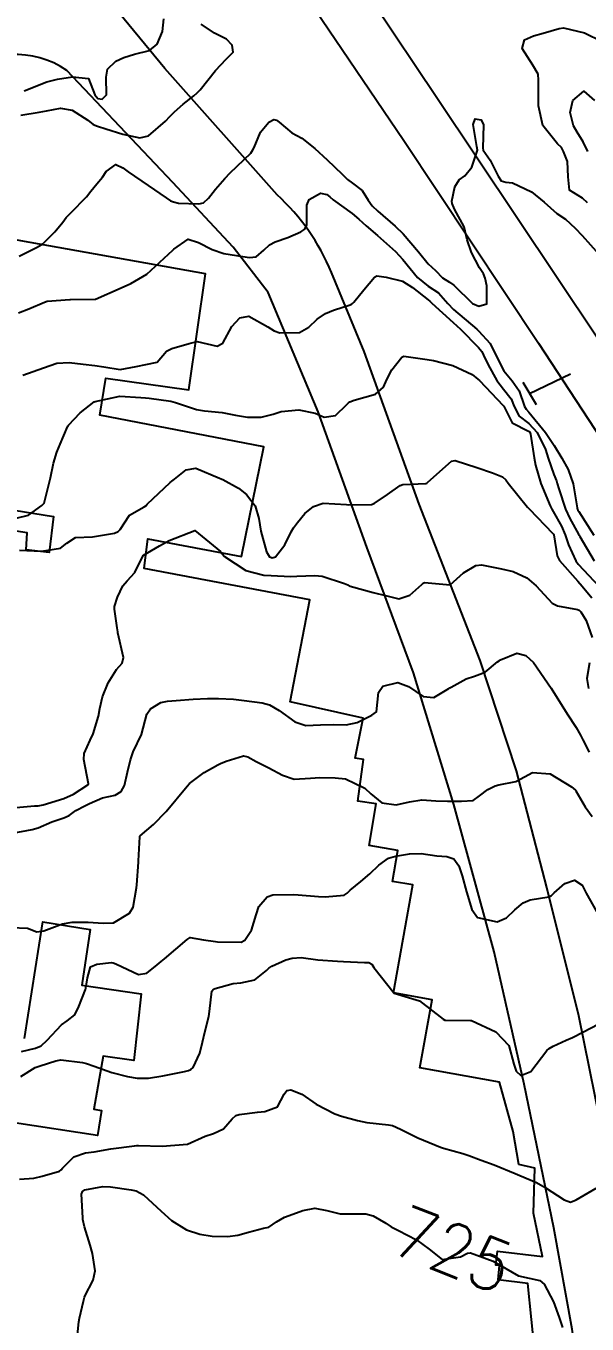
# Model space of a CAD drawing. Header units: metres. Extents: x 292545 to 299085, y 7450245 to 7463078.
# Drawn here: x 298492.7 to 298536.5, y 7451201.5 to 7451303 of the extents above; entities that cross this region are included whole.
import ezdxf
from ezdxf.enums import TextEntityAlignment as Align

# ---------------------------------------------------------------- set-up
doc = ezdxf.new("R2010")
doc.units = ezdxf.units.M
for name, color, linetype in [('Cotas', 45, 'Continuous'), ('Curvas de Nivel 1m', 11, 'Continuous'), ('Curvas de Nivel 5m', 15, 'Continuous'), ('Edificações', 30, 'Continuous'), ('Linha Férrea', 20, 'Continuous'), ('Pórtico', 62, 'Continuous'), ('Vias Primárias', 230, 'Continuous')]:
    doc.layers.add(name, color=color, linetype=linetype)
doc.styles.add('Style-STANDARD', font='STANDARD.shx')

msp = doc.modelspace()

# ---------------------------------------------------------------- linework, layer by layer
at = {"layer": 'Curvas de Nivel 1m', "flags": 128}
for points, elevation in [([(298492.27, 7451296.05), (298493.7, 7451296.28), (298494.27, 7451296.4), (298495.37, 7451296.59), (298496.27, 7451296.44), (298497.49, 7451295.66), (298497.93, 7451295.32), (298498.26, 7451295.2), (298498.91, 7451294.99), (298500.25, 7451294.57), (298501.58, 7451294.29), (298502.25, 7451294.43), (298503.59, 7451295.59), (298503.91, 7451295.94), (298504.27, 7451296.32), (298504.95, 7451296.91), (298505.79, 7451297.57), (298506.06, 7451297.8), (298506.3, 7451298.04), (298507.49, 7451299.54), (298508.32, 7451300.44), (298508.87, 7451300.98), (298508.78, 7451301.53), (298508.34, 7451301.99), (298507.42, 7451302.47), (298506.36, 7451303.17)], 713), ([(298492.53, 7451297.96), (298494.3, 7451298.66), (298495.13, 7451298.86), (298496.31, 7451299.06), (298497.56, 7451298.92), (298498.04, 7451297.65), (298498.29, 7451297.36), (298498.63, 7451297.31), (298498.96, 7451297.64), (298498.94, 7451299.01), (298499.05, 7451299.64), (298499.68, 7451300.27), (298500.32, 7451300.57), (298501.14, 7451300.81), (298502.33, 7451301.12), (298502.93, 7451301.6), (298503.34, 7451302.6), (298503.45, 7451303.59)], 712), ([(298536.59, 7451289.2), (298536.2, 7451289.55), (298535.17, 7451290.18), (298535.07, 7451291.22), (298535.02, 7451292.43), (298534.72, 7451293.22), (298534.54, 7451293.52), (298534.25, 7451293.81), (298533.08, 7451295.24), (298532.74, 7451296.79), (298532.75, 7451297.25), (298532.75, 7451298.8), (298532.72, 7451299.25), (298532.32, 7451299.96), (298531.48, 7451301.26), (298531.65, 7451301.95), (298532.35, 7451302.25), (298533.13, 7451302.46), (298534.36, 7451302.84), (298534.71, 7451302.88), (298536.35, 7451302.48), (298537.73, 7451301.8)], 714), ([(298492.14, 7451285.02), (298493.48, 7451285.71), (298493.91, 7451285.94), (298494.15, 7451286.13), (298494.93, 7451286.92), (298495.54, 7451287.69), (298495.81, 7451288.05), (298496.18, 7451288.41), (298497.41, 7451289.66), (298497.75, 7451290.11), (298498.21, 7451290.67), (298498.65, 7451291.21), (298498.94, 7451291.64), (298499.68, 7451292.18), (298500.23, 7451291.94), (298500.67, 7451291.63), (298502.21, 7451290.55), (298503.62, 7451289.59), (298503.97, 7451289.36), (298504.19, 7451289.26), (298504.6, 7451289.16), (298506.19, 7451289.11), (298506.55, 7451289.2), (298506.95, 7451289.55), (298507.5, 7451290.25), (298508.22, 7451291.09), (298508.64, 7451291.53), (298510.24, 7451293.08), (298510.42, 7451293.33), (298510.5, 7451293.51), (298511.02, 7451294.73), (298511.67, 7451295.5), (298512.06, 7451295.7), (298512.27, 7451295.65), (298512.48, 7451295.49), (298513.46, 7451294.68), (298514.25, 7451294.26), (298515.27, 7451293.45), (298516.23, 7451292.55), (298517.39, 7451291.43), (298517.8, 7451291.01), (298518.21, 7451290.72), (298518.96, 7451290.17), (298519.43, 7451289.4), (298519.75, 7451288.96), (298520.18, 7451288.55), (298521.53, 7451287.38), (298522.16, 7451286.77), (298523.37, 7451285.36), (298524.13, 7451284.43), (298524.69, 7451283.9), (298525.25, 7451283.33), (298525.78, 7451282.99), (298526.12, 7451282.74), (298527.59, 7451281.31), (298528.09, 7451281.11), (298528.7, 7451281.29), (298528.7, 7451282.71), (298528.59, 7451283.29), (298528.46, 7451283.63), (298528.13, 7451284.11), (298527.52, 7451285.31), (298527.18, 7451286.29), (298526.95, 7451287.31), (298526.19, 7451288.7), (298526, 7451289.13), (298525.98, 7451289.32), (298526.2, 7451290.45), (298526.54, 7451290.99), (298526.99, 7451291.31), (298527.54, 7451291.99), (298527.97, 7451293.3), (298527.94, 7451293.61), (298527.63, 7451295.31), (298527.81, 7451295.76), (298528.27, 7451295.69), (298528.45, 7451295.3), (298528.4, 7451293.46), (298528.43, 7451293.3), (298528.98, 7451292.54), (298529.6, 7451291.28), (298529.84, 7451290.91), (298530.21, 7451290.82), (298530.71, 7451290.77), (298532.2, 7451290.05), (298533.19, 7451289.24), (298534.18, 7451288.37), (298534.87, 7451287.91), (298535.63, 7451287.21), (298536.16, 7451286.63), (298537.46, 7451285.19)], 714), ([(298492.41, 7451275.72), (298494.04, 7451276.28), (298495.09, 7451276.64), (298496.04, 7451276.7), (298497.15, 7451276.56), (298498.04, 7451276.46), (298498.75, 7451276.36), (298500.03, 7451276.16), (298501.27, 7451276.38), (298502.04, 7451276.54), (298502.92, 7451276.72), (298503.66, 7451277.59), (298504.06, 7451277.8), (298505.44, 7451278.18), (298506.06, 7451278.34), (298507.61, 7451277.99), (298508.06, 7451278.21), (298508.76, 7451279.53), (298509.4, 7451280.2), (298510.09, 7451280.32), (298511.57, 7451279.5), (298512.07, 7451279.19), (298512.52, 7451279.03), (298514.07, 7451279.04), (298514.8, 7451279.46), (298515.44, 7451280.08), (298516.09, 7451280.53), (298516.72, 7451280.8), (298518.1, 7451281.24), (298518.21, 7451281.31), (298518.32, 7451281.42), (298519.09, 7451282.38), (298519.93, 7451283.39), (298520.12, 7451283.48), (298520.85, 7451283.38), (298522.12, 7451283.07), (298522.9, 7451282.58), (298524.11, 7451281.61), (298524.25, 7451281.49), (298524.42, 7451281.35), (298526.08, 7451279.83), (298526.64, 7451279.31), (298528.06, 7451277.88), (298528.32, 7451277.56), (298528.46, 7451277.29), (298528.82, 7451276.51), (298529.49, 7451275.29), (298530.02, 7451274.63), (298530.61, 7451273.87), (298530.85, 7451273.27), (298531.24, 7451272.51), (298531.99, 7451271.94), (298532.65, 7451271.24), (298533.3, 7451269.9), (298533.51, 7451269.23), (298533.94, 7451267.94), (298534.15, 7451267.44), (298534.22, 7451267.23), (298534.33, 7451266.82), (298534.87, 7451265.22), (298535.2, 7451264.51), (298535.88, 7451263.28), (298535.93, 7451263.2), (298535.99, 7451263.09), (298537.11, 7451261.19)], 716), ([(298491.89, 7451264.52), (298492.86, 7451264.76), (298493.91, 7451265.51), (298494, 7451265.61), (298494.08, 7451265.7), (298494.46, 7451267.16), (298494.57, 7451267.69), (298494.81, 7451268.82), (298495.08, 7451269.69), (298495.34, 7451270.31), (298495.9, 7451271.68), (298495.93, 7451271.73), (298495.98, 7451271.79), (298496.91, 7451272.76), (298498, 7451273.63), (298498.07, 7451273.66), (298500.01, 7451274.08), (298501.65, 7451273.97), (298502.01, 7451273.93), (298502.31, 7451273.91), (298504, 7451273.67), (298504.35, 7451273.58), (298506, 7451273.03), (298506.62, 7451272.93), (298508, 7451272.79), (298509.05, 7451272.58), (298509.99, 7451272.44), (298511.05, 7451272.44), (298511.99, 7451272.67), (298512.62, 7451272.86), (298514, 7451273), (298515.28, 7451272.73), (298515.99, 7451272.44), (298516.88, 7451272.55), (298517.76, 7451273.42), (298517.88, 7451273.54), (298518, 7451273.62), (298518.34, 7451273.75), (298520.01, 7451274.22), (298520.63, 7451274.77), (298520.88, 7451275.38), (298521.28, 7451276.13), (298522.05, 7451277.11), (298522.22, 7451277.2), (298524.05, 7451276.93), (298524.53, 7451276.86), (298526.04, 7451276.47), (298527.57, 7451275.76), (298528.02, 7451275.4), (298528.13, 7451275.3), (298530, 7451273.34), (298530.03, 7451273.3), (298530.04, 7451273.28), (298530.7, 7451271.98), (298531.98, 7451271.32), (298532.07, 7451271.25), (298532.13, 7451271.1), (298532.41, 7451269.25), (298532.53, 7451268.66), (298532.94, 7451267.24), (298533.66, 7451265.48), (298533.79, 7451265.23), (298533.9, 7451265.04), (298534.56, 7451263.89), (298534.85, 7451263.22), (298535.11, 7451262.45), (298535.67, 7451261.2), (298535.86, 7451260.94), (298537.5, 7451259.18)], 717), ([(298492.17, 7451262.03), (298493.87, 7451261.95), (298495.36, 7451262.19), (298495.87, 7451262.57), (298496.53, 7451263.02), (298497.88, 7451263.06), (298499.59, 7451263.35), (298499.88, 7451263.48), (298499.96, 7451263.55), (298500.03, 7451263.63), (298500.76, 7451264.76), (298501.91, 7451265.42), (298502.03, 7451265.49), (298502.14, 7451265.61), (298503.93, 7451267.32), (298504.08, 7451267.43), (298504.27, 7451267.58), (298505.2, 7451268.31), (298505.94, 7451268.44), (298507.81, 7451267.66), (298507.93, 7451267.61), (298507.98, 7451267.58), (298508.06, 7451267.54), (298509.28, 7451266.87), (298509.92, 7451266.37), (298510.58, 7451265.5), (298510.89, 7451264.5), (298511.04, 7451263.5), (298511.47, 7451261.89), (298511.71, 7451261.49), (298511.86, 7451261.44), (298511.92, 7451261.43), (298512.17, 7451261.49), (298512.9, 7451262.45), (298513.4, 7451263.47), (298513.58, 7451263.78), (298513.89, 7451264.2), (298514.48, 7451264.89), (298515.15, 7451265.45), (298515.92, 7451265.69), (298517.74, 7451265.59), (298517.91, 7451265.57), (298519.69, 7451265.6), (298519.91, 7451265.67), (298520.93, 7451266.37), (298521.93, 7451267.08), (298522.15, 7451267.15), (298523.93, 7451267.24), (298524.01, 7451267.27), (298524.09, 7451267.35), (298525.95, 7451268.98), (298526.23, 7451269.04), (298527.94, 7451268.48), (298529.15, 7451268.08), (298529.94, 7451267.75), (298530.19, 7451267.53), (298530.39, 7451267.27), (298531.9, 7451265.39), (298532.03, 7451265.25), (298533.88, 7451263.32), (298533.92, 7451263.27), (298533.94, 7451263.23), (298534.21, 7451261.57), (298534.39, 7451261.22), (298535.84, 7451259.61), (298536.16, 7451259.2), (298536.93, 7451258.29)], 718), ([(298491.62, 7451241.88), (298493.32, 7451242.02), (298493.63, 7451242.03), (298494.02, 7451242.1), (298495.63, 7451242.61), (298496.38, 7451242.93), (298497.51, 7451243.66), (298497.55, 7451243.75), (298497.18, 7451245.66), (298497.21, 7451246.13), (298497.69, 7451247.17), (298497.93, 7451247.66), (298498.33, 7451249.04), (298498.44, 7451249.65), (298498.64, 7451250.56), (298499.08, 7451251.64), (298499.75, 7451252.68), (298500.2, 7451253.18), (298500.3, 7451253.62), (298499.85, 7451255.57), (298499.84, 7451255.63), (298499.8, 7451255.96), (298499.58, 7451257.4), (298499.58, 7451257.63), (298499.82, 7451258.35), (298500.23, 7451259.23), (298500.57, 7451259.62), (298501.18, 7451260.28), (298501.83, 7451261.61), (298501.85, 7451261.63), (298501.86, 7451261.64), (298503.12, 7451262.35), (298503.87, 7451262.77), (298505.88, 7451263.56), (298507.87, 7451261.93), (298508.03, 7451261.71), (298508.18, 7451261.54), (298509.85, 7451260.44), (298511.26, 7451260.08), (298511.84, 7451260.03), (298513.35, 7451259.97), (298513.84, 7451259.98), (298515.26, 7451260.03), (298515.84, 7451259.99), (298517.59, 7451259.42), (298517.83, 7451259.31), (298518.03, 7451259.22), (298519.83, 7451258.72), (298520.88, 7451258.45), (298521.82, 7451258.23), (298522.69, 7451258.5), (298523.63, 7451259.35), (298523.74, 7451259.45), (298523.83, 7451259.49), (298525.83, 7451259.32), (298526.89, 7451260.26), (298527.86, 7451260.83), (298528.29, 7451260.87), (298529.85, 7451260.56), (298530.76, 7451260.36), (298531.84, 7451259.86), (298532.58, 7451259.24), (298533.82, 7451257.89), (298534.25, 7451257.66), (298535.81, 7451257.38), (298535.93, 7451257.32), (298536.07, 7451257.21), (298536.49, 7451256.51), (298536.94, 7451255.19)], 719), ([(298536.73, 7451253.2), (298536.54, 7451251.99), (298536.66, 7451251.2)], 719), ([(298491.51, 7451232.52), (298492.78, 7451232.45), (298493.51, 7451232.18), (298494.05, 7451232.25), (298495.51, 7451232.8), (298496.27, 7451232.92), (298497.52, 7451232.92), (298498.71, 7451232.84), (298499.52, 7451232.88), (298500.77, 7451233.62), (298501.06, 7451234.09), (298501.3, 7451235.61), (298501.33, 7451235.84), (298501.46, 7451237.61), (298501.46, 7451237.72), (298501.56, 7451239.61), (298501.57, 7451239.64), (298501.6, 7451239.67), (298502.64, 7451240.57), (298503.62, 7451241.59), (298505.28, 7451243.57), (298505.45, 7451243.76), (298505.65, 7451243.93), (298506.59, 7451244.62), (298507.67, 7451245.23), (298507.88, 7451245.33), (298508.33, 7451245.53), (298509.68, 7451245.93), (298510.03, 7451245.86), (298510.67, 7451245.5), (298511.67, 7451244.99), (298512.72, 7451244.42), (298513.65, 7451244.12), (298514.91, 7451244.2), (298515.66, 7451244.25), (298516.86, 7451244.22), (298517.65, 7451244.15), (298519.18, 7451243.4), (298519.64, 7451242.97), (298520.51, 7451242.26), (298521.63, 7451242.11), (298522.66, 7451242.33), (298523.63, 7451242.5), (298524.72, 7451242.42), (298525.63, 7451242.4), (298526.72, 7451242.4), (298527.63, 7451242.45), (298528.14, 7451242.8), (298528.78, 7451243.29), (298529.35, 7451243.58), (298529.65, 7451243.66), (298530.97, 7451243.94), (298531.66, 7451244.3), (298532.28, 7451244.63), (298533.66, 7451244.54), (298535.34, 7451243.52), (298535.64, 7451243.26), (298535.67, 7451243.21), (298536.39, 7451241.96), (298536.94, 7451241.19)], 721), ([(298492.31, 7451222.81), (298493.4, 7451223.07), (298493.85, 7451223.26), (298494.32, 7451223.7), (298495.43, 7451224.9), (298495.89, 7451225.21), (298496.49, 7451225.67), (298496.79, 7451226.32), (298497.32, 7451227.66), (298497.35, 7451227.77), (298497.47, 7451228.57), (298497.71, 7451229.43), (298498.2, 7451229.65), (298499.35, 7451229.77), (298499.48, 7451229.75), (298499.57, 7451229.73), (298499.74, 7451229.64), (298501.47, 7451228.82), (298502.13, 7451228.94), (298502.93, 7451229.6), (298503.23, 7451229.85), (298503.49, 7451230.05), (298505.27, 7451231.56), (298505.5, 7451231.73), (298506.54, 7451231.55), (298507.5, 7451231.41), (298507.64, 7451231.4), (298509.5, 7451231.36), (298509.77, 7451231.52), (298510.31, 7451232.31), (298510.67, 7451233.5), (298510.87, 7451234.16), (298511.54, 7451234.9), (298511.97, 7451235.06), (298513.55, 7451235.1), (298513.95, 7451235.06), (298515.55, 7451234.93), (298516.07, 7451234.91), (298517.55, 7451235.05), (298517.78, 7451235.19), (298518.02, 7451235.42), (298518.86, 7451236.1), (298519.57, 7451236.7), (298520.26, 7451237.39), (298521.03, 7451237.93), (298521.58, 7451238.1), (298522.67, 7451238.28), (298523.58, 7451238.29), (298524.81, 7451238.11), (298525.58, 7451238.05), (298526.13, 7451237.87), (298526.52, 7451237.32), (298526.79, 7451236.54), (298527.12, 7451235.31), (298527.53, 7451233.92), (298527.97, 7451233.3), (298529.52, 7451232.95), (298530.25, 7451233.27), (298530.91, 7451233.88), (298531.54, 7451234.43), (298532.11, 7451234.68), (298533.55, 7451234.91), (298533.77, 7451235.01), (298533.98, 7451235.23), (298534.82, 7451235.96), (298535.56, 7451236.21), (298536.17, 7451235.81), (298536.47, 7451235.2), (298537.53, 7451233.35)], 722), ([(298492.25, 7451220.85), (298493.38, 7451221.57), (298493.77, 7451221.7), (298495, 7451222.08), (298495.39, 7451222.16), (298497.09, 7451221.96), (298497.39, 7451221.88), (298498, 7451221.65), (298499.38, 7451221.16), (298500.61, 7451220.86), (298501.37, 7451220.71), (298502.26, 7451220.71), (298503.38, 7451220.9), (298505.06, 7451221.25), (298505.38, 7451221.32), (298505.55, 7451221.39), (298505.73, 7451221.56), (298506.26, 7451222.69), (298506.48, 7451223.55), (298506.66, 7451224.31), (298506.96, 7451225.54), (298507.03, 7451225.95), (298507.19, 7451227.54), (298507.32, 7451227.68), (298507.46, 7451227.74), (298508.87, 7451228.12), (298509.46, 7451228.18), (298510.56, 7451228.41), (298511.48, 7451229.14), (298511.65, 7451229.32), (298511.89, 7451229.49), (298512.98, 7451229.98), (298513.49, 7451230.11), (298514.19, 7451230.16), (298515.49, 7451229.97), (298517.04, 7451229.87), (298517.49, 7451229.86), (298519.13, 7451229.76), (298519.49, 7451229.77), (298519.72, 7451229.63), (298519.87, 7451229.39), (298521.45, 7451227.37), (298523.45, 7451226.78), (298525.3, 7451225.33), (298525.43, 7451225.26), (298525.51, 7451225.25), (298527.43, 7451225.24), (298527.5, 7451225.23), (298529.42, 7451224.36), (298530.44, 7451223.27), (298530.83, 7451221.82), (298531.01, 7451221.26), (298531.38, 7451220.94), (298532.15, 7451221.25), (298533.4, 7451222.88), (298533.58, 7451223.05), (298533.91, 7451223.22), (298534.92, 7451223.7), (298535.41, 7451223.9), (298536.27, 7451224.34), (298537.43, 7451224.94)], 723), ([(298492.17, 7451212.83), (298493.28, 7451212.91), (298493.92, 7451213.07), (298495.29, 7451213.45), (298495.42, 7451213.55), (298495.52, 7451213.68), (298496.4, 7451214.57), (298497.31, 7451214.88), (298497.99, 7451214.97), (298499.31, 7451215.19), (298501.14, 7451215.44), (298501.31, 7451215.45), (298501.47, 7451215.45), (298503.31, 7451215.41), (298505.31, 7451215.56), (298506.68, 7451216.19), (298507.32, 7451216.39), (298508.11, 7451216.75), (298508.78, 7451217.53), (298509.07, 7451217.79), (298509.34, 7451217.89), (298510.77, 7451218.07), (298511.34, 7451218.12), (298512.33, 7451218.49), (298512.85, 7451219.48), (298513.08, 7451219.76), (298513.37, 7451219.82), (298514.25, 7451219.46), (298515.35, 7451218.69), (298516.83, 7451217.94), (298517.34, 7451217.76), (298518.59, 7451217.41), (298519.33, 7451217.26), (298521.03, 7451217.08), (298521.33, 7451217.01), (298521.96, 7451216.73), (298523.32, 7451216.05), (298525.09, 7451215.33), (298525.31, 7451215.26), (298526.83, 7451214.83), (298527.31, 7451214.67), (298528.27, 7451214.32), (298529.29, 7451213.94), (298530.93, 7451213.26), (298531.28, 7451213.12), (298532.59, 7451212.56), (298533.27, 7451212.18), (298534.77, 7451211.21), (298535.26, 7451211.03), (298535.71, 7451211.2), (298537.27, 7451212.11)], 724)]:
    msp.add_lwpolyline(points, dxfattribs=dict(at, elevation=elevation))
at = {"layer": 'Curvas de Nivel 5m', "flags": 128}
for points, elevation in [([(298536.61, 7451293.2), (298536.25, 7451293.96), (298535.78, 7451294.73), (298535.49, 7451295.21), (298535.24, 7451296.25), (298535.44, 7451297.21), (298536.3, 7451297.93), (298537.12, 7451297.19)], 715), ([(298492.09, 7451280.58), (298492.9, 7451280.91), (298494.1, 7451281.43), (298494.31, 7451281.49), (298496.1, 7451281.63), (298496.15, 7451281.63), (298498.1, 7451281.66), (298500.11, 7451282.55), (298500.86, 7451282.88), (298502.12, 7451283.61), (298504.14, 7451285.49), (298504.19, 7451285.53), (298504.22, 7451285.58), (298505.36, 7451286.36), (298506.15, 7451286.09), (298507.24, 7451285.55), (298508.14, 7451285.23), (298509.62, 7451285), (298510.14, 7451284.92), (298510.67, 7451284.98), (298511.27, 7451285.5), (298511.72, 7451285.92), (298512.15, 7451286.14), (298513.14, 7451286.49), (298514.16, 7451286.93), (298514.48, 7451287.14), (298514.62, 7451287.46), (298514.64, 7451289), (298514.82, 7451289.45), (298515.69, 7451289.95), (298516.2, 7451289.84), (298516.42, 7451289.66), (298516.7, 7451289.43), (298518.18, 7451288.37), (298518.69, 7451287.92), (298519.27, 7451287.4), (298520.16, 7451286.64), (298521.57, 7451285.38), (298522.14, 7451284.77), (298523.29, 7451283.36), (298524.12, 7451282.68), (298524.92, 7451282.15), (298525.65, 7451281.33), (298526.1, 7451280.85), (298527.92, 7451279.3), (298528.07, 7451279.18), (298528.98, 7451278.2), (298529.41, 7451277.28), (298530.03, 7451276.06), (298530.7, 7451275.27), (298531.24, 7451274.49), (298531.67, 7451273.25), (298531.79, 7451273.04), (298532, 7451272.82), (298533.3, 7451271.24), (298533.97, 7451270.22), (298534.58, 7451269.22), (298535.07, 7451268.34), (298535.47, 7451267.21), (298535.77, 7451265.33), (298535.81, 7451265.2), (298535.84, 7451265.14), (298535.9, 7451265.04), (298537.07, 7451263.19)], 715), ([(298491.6, 7451239.88), (298493.15, 7451240.17), (298493.61, 7451240.31), (298494.69, 7451240.77), (298495.62, 7451241.09), (298496.03, 7451241.27), (298496.57, 7451241.67), (298497.26, 7451242.03), (298497.63, 7451242.21), (298498.64, 7451242.65), (298499.64, 7451242.86), (298500.11, 7451243.15), (298500.36, 7451243.62), (298500.6, 7451244.67), (298500.84, 7451245.62), (298501.05, 7451246.24), (298501.69, 7451247.61), (298502.12, 7451249.2), (298502.4, 7451249.6), (298503.22, 7451250.1), (298503.73, 7451250.22), (298504.41, 7451250.26), (298505.73, 7451250.37), (298506.85, 7451250.43), (298507.73, 7451250.43), (298508.89, 7451250.36), (298509.72, 7451250.27), (298511.14, 7451250.08), (298511.72, 7451249.93), (298512.47, 7451249.48), (298513.7, 7451248.59), (298514.56, 7451248.31), (298515.7, 7451248.36), (298516.74, 7451248.39), (298517.7, 7451248.36), (298518.56, 7451248.55), (298519.71, 7451249.13), (298520.07, 7451249.39), (298520.25, 7451250.88), (298520.58, 7451251.39), (298521.75, 7451251.66), (298522.58, 7451251.36), (298523.73, 7451250.59), (298524.56, 7451250.51), (298525.74, 7451251.2), (298525.81, 7451251.25), (298525.91, 7451251.32), (298527.09, 7451251.97), (298527.75, 7451252.17), (298528.58, 7451252.47), (298529.55, 7451253.28), (298529.67, 7451253.38), (298529.77, 7451253.45), (298531.06, 7451253.98), (298531.77, 7451253.79), (298532.37, 7451253.24), (298533.74, 7451251.23), (298534.99, 7451249.22), (298535.7, 7451248.14), (298536.05, 7451247.55), (298536.23, 7451247.2), (298536.72, 7451246.23)], 720), ([(298496.64, 7451200.16), (298496.8, 7451201.66), (298496.85, 7451201.96), (298497.17, 7451203.27), (298497.24, 7451203.59), (298497.28, 7451203.66), (298497.91, 7451204.93), (298498.07, 7451205.65), (298497.87, 7451207), (298497.68, 7451207.66), (298497.24, 7451209.09), (298497.12, 7451209.66), (298497.12, 7451209.79), (298497, 7451211.66), (298497.08, 7451211.85), (298497.27, 7451211.98), (298498.68, 7451212.24), (298499.27, 7451212.23), (298500.89, 7451211.99), (298501.27, 7451211.91), (298501.85, 7451211.6), (298503.25, 7451210.31), (298504.05, 7451209.58), (298505.23, 7451208.85), (298506.27, 7451208.51), (298507.23, 7451208.36), (298508.42, 7451208.33), (298509.23, 7451208.43), (298510.07, 7451208.67), (298511.24, 7451208.99), (298511.66, 7451209.06), (298512.27, 7451209.48), (298512.88, 7451209.84), (298513.25, 7451209.99), (298514.33, 7451210.38), (298515.25, 7451210.56), (298516.19, 7451210.37), (298517.25, 7451210.1), (298518.55, 7451210.1), (298519.25, 7451210.11), (298519.81, 7451209.95), (298520.81, 7451209.38), (298521.24, 7451209.09), (298521.81, 7451208.8), (298523.22, 7451208.07), (298524.21, 7451207.34), (298525.21, 7451206.54), (298526.66, 7451206.76), (298527.21, 7451207.04), (298527.44, 7451207.07), (298529.2, 7451206.42), (298531.19, 7451205.26), (298532.85, 7451204.9), (298533.19, 7451204.61), (298533.93, 7451203.22), (298534.37, 7451202.01), (298534.62, 7451201.22)], 725)]:
    msp.add_lwpolyline(points, dxfattribs=dict(at, elevation=elevation))
at = {"layer": 'Edificações'}
for points in [[(298532.5, 7451199.04), (298531.91, 7451204.65), (298529.6, 7451204.94), (298529.69, 7451206.08), (298529.42, 7451206.1), (298529.55, 7451207.18), (298533.07, 7451206.78), (298532.35, 7451210.16), (298532.47, 7451213.69), (298531.21, 7451213.97), (298530.78, 7451216.54), (298529.69, 7451220.4), (298523.47, 7451221.53), (298524.43, 7451226.85), (298521.4, 7451227.39), (298522.91, 7451235.85), (298521.32, 7451236.1), (298521.74, 7451238.52), (298519.5, 7451238.91), (298520.06, 7451242.19), (298518.62, 7451242.38), (298519.07, 7451245.65), (298518.42, 7451245.75), (298519.04, 7451248.89), (298513.33, 7451250.16), (298514.86, 7451258.15), (298501.9, 7451260.6), (298502.2, 7451262.92), (298509.51, 7451261.53), (298511.26, 7451270.11), (298498.44, 7451272.58), (298498.92, 7451275.47), (298505.41, 7451274.56), (298506.7, 7451283.64), (298484.36, 7451287.64)], [(298480.87, 7451266.9), (298494.81, 7451264.66), (298494.47, 7451261.84), (298492.68, 7451262.04), (298492.75, 7451263.39), (298482.29, 7451264.96)], [(298492.55, 7451223.82), (298493.99, 7451232.95), (298497.69, 7451232.34), (298497.04, 7451227.99), (298501.68, 7451227.33), (298501.09, 7451222.11), (298498.71, 7451222.45), (298497.98, 7451218.29), (298498.57, 7451218.19), (298498.25, 7451216.25), (298491.77, 7451217.22)]]:
    msp.add_lwpolyline(points, dxfattribs=at)
at = {"layer": 'Linha Férrea', "linetype": 'Continuous'}
for points in [[(298409.04, 7451469.22), (298419.16, 7451454.01), (298430.83, 7451436.74), (298441.58, 7451421.01), (298451.87, 7451405.8), (298464.86, 7451386.3), (298476.7, 7451369.54), (298488.43, 7451351.61), (298502.91, 7451330.08), (298514.74, 7451312.47), (298524.81, 7451297.42), (298537.38, 7451278.62), (298549.11, 7451260.27), (298555.69, 7451249.95), (298562.42, 7451238.54), (298570.41, 7451225.54), (298579.39, 7451209.51), (298586.74, 7451195.79)], [(298407.3, 7451464.17), (298416, 7451451.41), (298422.63, 7451441.46), (298429.87, 7451430.49), (298439.2, 7451417), (298453.11, 7451396.56), (298460.09, 7451386.27), (298469.26, 7451372.63), (298478.45, 7451359.45), (298486.36, 7451347.55), (298494.72, 7451334.88), (298503.86, 7451321.28), (298513.67, 7451306.71), (298522.22, 7451294.07), (298532.74, 7451278.22), (298542.51, 7451263.33), (298550.77, 7451249.95), (298559.17, 7451236.09), (298567.27, 7451222.74), (298575.45, 7451208.26), (298582.98, 7451194.36)]]:
    msp.add_lwpolyline(points, dxfattribs=at)
at = {"layer": 'Pórtico'}
for points in [[(298532.06, 7451274.28), (298535.25, 7451275.82)], [(298531.53, 7451275.17), (298532.58, 7451273.42)]]:
    msp.add_lwpolyline(points, dxfattribs=at)
at = {"layer": 'Vias Primárias'}
for points in [[(298541.21, 7451196.79), (298539.56, 7451206.51), (298538.03, 7451215.16), (298535.9, 7451225.59), (298533.4, 7451235.64), (298531.02, 7451244.76), (298528.18, 7451253.39), (298523.41, 7451265.62), (298519.11, 7451277.57), (298516.56, 7451283.74, 0.110207), (298512.3, 7451289.83), (298503.53, 7451299.69), (298499.12, 7451305.06, -0.156228), (298502.03, 7451309.89), (298520.52, 7451321.31, -0.078341), (298528.84, 7451323.51, -0.05186), (298552.49, 7451324.73, -0.094143), (298565.98, 7451321.06), (298572.38, 7451318.04)], [(298511.6, 7451282.19), (298508.88, 7451285.73), (298504.16, 7451290.78), (298495.87, 7451299.55, 0.335885), (298487.26, 7451299.14), (298474.6, 7451280.92), (298473.3, 7451277.89), (298473.1, 7451266.37), (298472.61, 7451252.21), (298472.44, 7451235.56), (298471.98, 7451223.29), (298471.84, 7451213.28, 0.24621), (298474.8, 7451204.06), (298476.58, 7451202.31)], [(298476.58, 7451202.31), (298491.86, 7451189.46), (298504.57, 7451179.07), (298519.9, 7451166.63), (298522.98, 7451164.19, 0.171241), (298526.91, 7451162.83, 0.262057), (298530.49, 7451164.88), (298531.36, 7451166.65), (298533.05, 7451171.4), (298534.7, 7451178, 0.023398), (298536, 7451189.28, 0.053728), (298535.39, 7451201.09), (298533.94, 7451209.02), (298531.63, 7451220.25), (298529.28, 7451230.61), (298526.13, 7451242.13), (298522.97, 7451252.43), (298519.32, 7451262.27), (298515.53, 7451272.84), (298511.6, 7451282.19)]]:
    msp.add_lwpolyline(points, format="xyb", dxfattribs=at)

# ---------------------------------------------------------------- texts
at = {"layer": 'Cotas', "style": 'Style-STANDARD'}
msp.add_text('725', height=4, rotation=338.6694, dxfattribs=at).set_placement((298526.09, 7451207.32, 725), align=Align.MIDDLE_CENTER)

doc.saveas('drawing.dxf')
